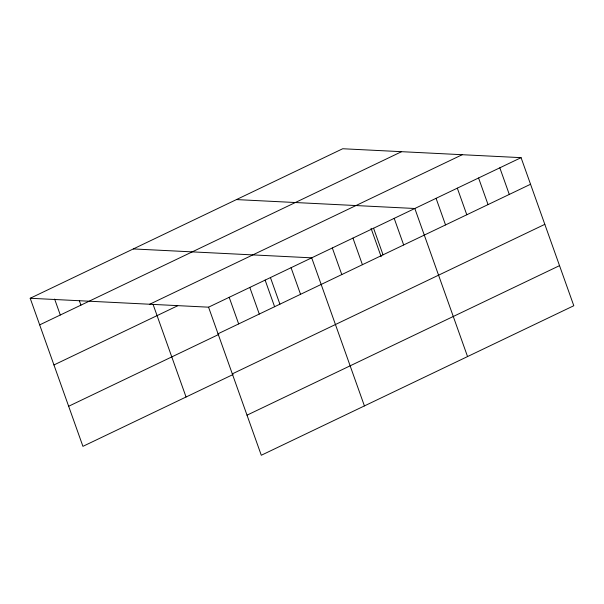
<?xml version="1.0" encoding="UTF-8"?>
<svg xmlns="http://www.w3.org/2000/svg" width="604" height="604" viewBox="0 0 604 604"><rect width="100%" height="100%" fill="white"/><g stroke="black" fill="none" stroke-linecap="round" stroke-linejoin="round"><path stroke-width="0.91" d="M30.2 298.27L342.71 148.743L521.071 157.652L573.8 305.73L261.29 455.257L208.561 307.179L30.2 298.27L82.929 446.348L233.084 374.503M39.675 324.877L401.569 151.687M149.701 304.242L462.211 154.715M53.945 364.959L177.704 305.745M208.561 307.179L521.071 157.652M218.036 333.786L530.546 184.258M68.652 406.258L218.807 334.412M232.314 373.868L544.823 224.341M247.013 415.167L559.523 265.647M236.458 199.584L414.82 208.493L467.549 356.564M133.325 248.931L311.694 257.84L364.416 405.911M499.825 167.821L509.293 194.428M478.572 177.991L488.047 204.597M457.319 188.161L466.794 214.76M436.073 198.323L445.541 224.93M394.193 218.361L403.668 244.967M373.566 228.229L383.042 254.835M371.052 228.342L381.162 256.73M352.94 238.097L362.415 264.703M332.321 247.972L341.788 274.571M291.068 267.708L300.543 294.307M270.441 277.576L279.916 304.182M265.103 280.037L274.601 306.711M249.814 287.444L259.29 314.05M229.188 297.311L238.663 323.918M153.038 304.288L186.055 397.002M79.343 300.701L80.921 305.141M54.617 299.048L60.302 315.009"/></g></svg>
